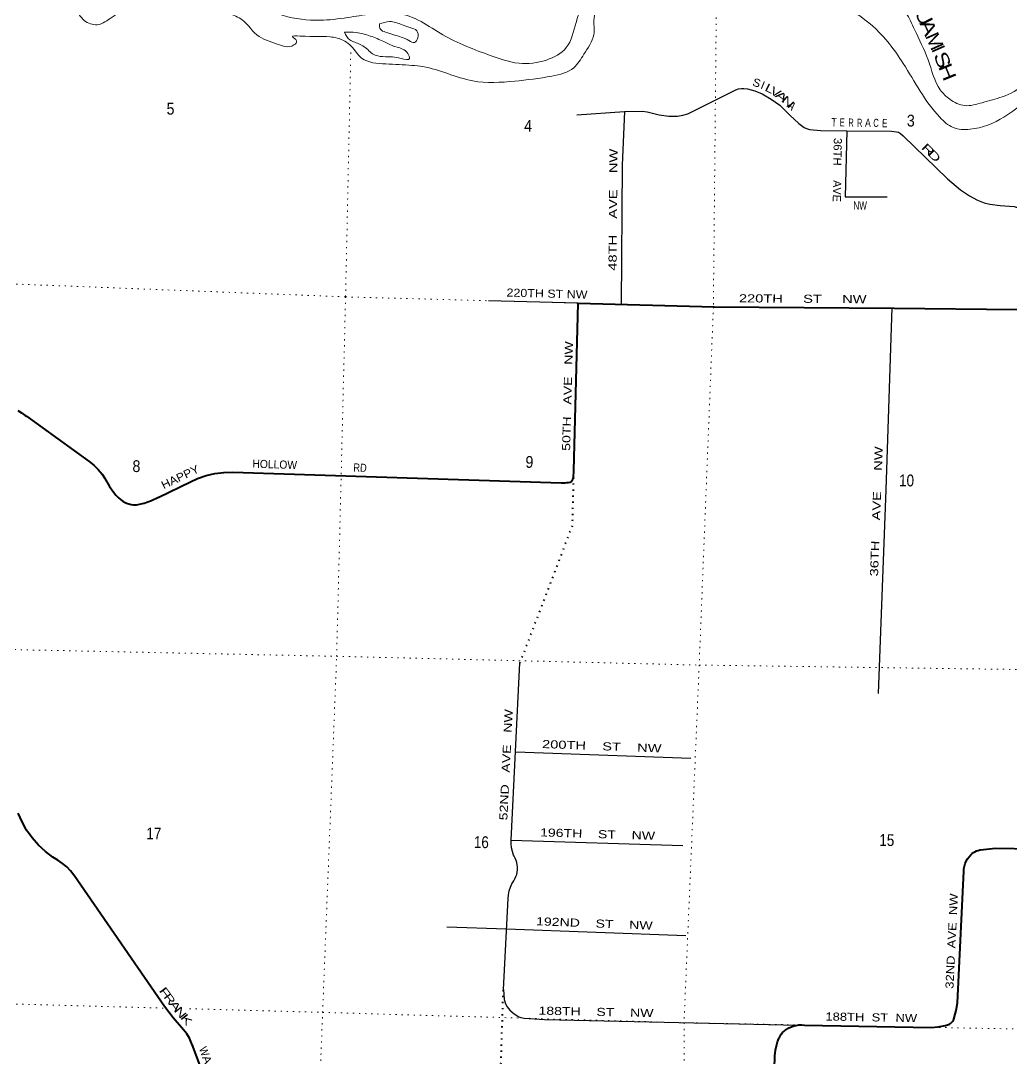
# Model space of a CAD drawing. Header units: feet. Extents: x -493433 to -244333, y 184684 to 373072.
# Drawn here: x -327211 to -312541, y 246588 to 261953 of the extents above; entities that cross this region are included whole.
import ezdxf

# ---------------------------------------------------------------- set-up
doc = ezdxf.new("R2010")
doc.units = ezdxf.units.FT
doc.header["$LTSCALE"] = 60
doc.linetypes.add('DOTTED', pattern=[1.5, 0.3, -1.2])
for name, color, linetype, lineweight in [('26', 7, 'Continuous', 40), ('27', 7, 'Continuous', 13), ('29', 7, 'Continuous', 25), ('30', 7, 'Continuous', 13), ('39', 7, 'Continuous', 13), ('41', 7, 'Continuous', 13), ('53', 7, 'DOTTED', 40), ('7', 7, 'DOTTED', 13)]:
    doc.layers.add(name, color=color, linetype=linetype, lineweight=lineweight)

msp = doc.modelspace()

# ---------------------------------------------------------------- linework, layer by layer
at = {"layer": '26'}
for points in [[(-327256.53, 256180.6), (-327198.87, 256147.92), (-327144.94, 256109.38), (-327128.3, 256097.48), (-326198.18, 255424.7), (-326128.18, 255369.85), (-326064.3, 255307.98), (-326007.24, 255239.77), (-325969.04, 255184.49), (-325895.27, 255054.91), (-325832.43, 254965.24), (-325803.32, 254927.12), (-325770.39, 254892.25), (-325733.99, 254861.01), (-325694.52, 254833.74), (-325674.53, 254822.11), (-325643.42, 254807.7), (-325610.98, 254796.62), (-325577.56, 254788.98), (-325543.52, 254784.89), (-325509.24, 254784.37), (-325496.17, 254785.12), (-325384.2, 254810.38), (-325275.48, 254847.21), (-325171.2, 254895.2), (-325168.27, 254896.74), (-324695.35, 255124.06), (-324591.88, 255171.86), (-324465.31, 255216.05), (-324334.81, 255246.77), (-324201.82, 255263.68), (-324067.79, 255266.59), (-319205.9, 255110.99), (-319148.93, 255112.12), (-319122.55, 255112.62), (-319097.58, 255113.1), (-319072.55, 255121.14), (-319064.96, 255125.48), (-319057.85, 255130.61), (-319051.3, 255136.46), (-319045.41, 255142.96), (-319040.22, 255150.04), (-319035.81, 255157.62), (-319032.21, 255165.62), (-319029.47, 255173.96), (-319027.61, 255182.53), (-319026.68, 255190.87), (-319019.47, 255286.84), (-318952.9, 257770.5), (-316942.64, 257716.26), (-314276.63, 257695.97), (-312451.72, 257675.84)], [(-324160.02, 245419.77), (-324663.04, 246766.55), (-324676.88, 246802.07), (-324681.31, 246813.3), (-324713.9, 246883.18), (-324753.61, 246949.28), (-324800.02, 247010.86), (-324953.54, 247186.59), (-325084.26, 247353.99), (-326421.62, 249295.88), (-326422.61, 249297.31), (-326473.03, 249362.19), (-326529.95, 249421.44), (-326592.75, 249474.41), (-326660.74, 249520.53), (-326733.98, 249566), (-326846.54, 249649.84), (-326949.73, 249744.98), (-327042.41, 249850.39), (-327123.56, 249964.91), (-327192.29, 250087.29), (-327247.86, 250216.17)], [(-316133.62, 243107.75), (-316043.3, 246621.69), (-316032.55, 246708.03), (-316012.83, 246792.78), (-316000.75, 246829.26), (-315992.49, 246854.19), (-315982.93, 246879.26), (-315979.55, 246887.9), (-315964.72, 246916.6), (-315946.96, 246943.59), (-315926.48, 246968.57), (-315903.51, 246991.28), (-315878.28, 247011.46), (-315846.08, 247031.57), (-315808.38, 247050.18), (-315768.95, 247064.74), (-315728.2, 247075.1), (-315686.59, 247081.15), (-315644.58, 247082.82), (-315602.63, 247080.08), (-313726.68, 247044.61), (-313621.79, 247053.21), (-313518.37, 247072.73), (-313516.23, 247073.25), (-313500.1, 247076.1), (-313484.36, 247080.61), (-313469.18, 247086.74), (-313454.72, 247094.43), (-313441.14, 247103.59), (-313428.6, 247114.11), (-313417.22, 247125.89), (-313407.14, 247138.8), (-313398.46, 247152.69), (-313391.28, 247167.4), (-313385.68, 247182.79), (-313384.9, 247185.43), (-313355.2, 247295.71), (-313337.01, 247409.31), (-313244.13, 249356.83), (-313240.68, 249395.54), (-313233.2, 249433.66), (-313221.78, 249470.8), (-313206.54, 249506.54), (-313187.65, 249540.5), (-313165.31, 249572.29), (-313141.09, 249600.2), (-313122.04, 249617.97), (-313101.25, 249633.65), (-313078.92, 249647.08), (-313055.32, 249658.09), (-313030.69, 249666.58), (-313005.32, 249672.45), (-312996.56, 249673.83), (-312772.42, 249698.3), (-311099.39, 249668.88)]]:
    msp.add_lwpolyline(points, dxfattribs=at)
at = {"layer": '29'}
for p, q in [((-318975.43, 260559.51), (-318269.67, 260606.87)), ((-318952.9, 257770.5), (-320285.46, 257806.08)), ((-319880.02, 251127.13), (-317284.44, 251030.58)), ((-319945.98, 249818.65), (-317406.56, 249741.03))]:
    msp.add_line(p, q, dxfattribs=at)
for points in [[(-318269.67, 260606.87), (-318008.01, 260614.09), (-317934.34, 260603.04), (-317757.55, 260560.05), (-317610.21, 260541.63), (-317484.98, 260541.63), (-317403.95, 260555.13), (-317332.74, 260576.02), (-317241.89, 260619), (-316618.19, 260928.54), (-316578.9, 260943.28), (-316534.7, 260948.2), (-316502.77, 260948.2), (-316446.3, 260943.28), (-316338.25, 260913.81), (-316230.22, 260869.58), (-316095.16, 260793.43), (-315969.93, 260702.53), (-315822.6, 260555.13), (-315685.09, 260432.3), (-315608.96, 260374.58), (-315572.13, 260357.39), (-315527.94, 260343.87), (-315360.96, 260329.13), (-314977.42, 260321.91)], [(-318269.67, 260606.87), (-318302.48, 259815.23), (-318320.19, 257750.42)], [(-314977.42, 260321.91), (-314998.77, 259343.71), (-314376.79, 259344.99)], [(-314977.42, 260321.91), (-314312.45, 260315.62), (-314241.23, 260309.49), (-314209.32, 260300.88), (-314179.84, 260282.46), (-314140.56, 260246.84), (-313487.39, 259613.03), (-313290.95, 259450.9), (-313158.34, 259360), (-313040.49, 259293.67), (-312939.8, 259256.82), (-312858.78, 259234.71), (-312706.53, 259215.06), (-312495.36, 259200.32), (-312419.23, 259178.21), (-312367.67, 259151.19), (-312097.53, 258988.37)], [(-314309.66, 257704.1), (-314396.37, 255003.71), (-314509.45, 251990.48)], [(-320062.96, 247604.82), (-319992.82, 248953.81), (-319987.1, 249010.12), (-319975.52, 249065.53), (-319958.21, 249119.42), (-319935.37, 249171.2), (-319910.43, 249215.3), (-319910.2, 249215.65), (-319892.15, 249245.91), (-319877.36, 249277.89), (-319865.99, 249311.23), (-319858.17, 249345.59), (-319853.99, 249380.57), (-319853.49, 249415.8), (-319856.67, 249450.89), (-319863.5, 249485.45), (-319873.9, 249519.11), (-319887.77, 249551.5), (-319904.95, 249582.26), (-319910.91, 249596.51), (-319929.37, 249650.52), (-319942.09, 249706.16), (-319948.93, 249762.83), (-319949.8, 249819.89), (-319818.01, 252441.72)], [(-320898.06, 248533.88), (-320016.02, 248506.19), (-317360.07, 248404.81)], [(-320062.96, 247604.82), (-320051.06, 247456.46), (-320033.87, 247395.04), (-320006.86, 247348.37), (-319965.11, 247299.24), (-319903.72, 247247.65), (-319832.51, 247203.43), (-319803.05, 247191.14), (-319753.33, 247181.75)], [(-319753.33, 247181.75), (-319455.18, 247163.18), (-315691.5, 247079.8)]]:
    msp.add_lwpolyline(points, dxfattribs=at)
at = {"layer": '39'}
for points in [[(-324591.9, 262681.75), (-324388.51, 262525.53), (-324107.13, 262325.86), (-323840.78, 262207.21), (-323582.05, 262120.98), (-323323.38, 262030.72), (-322780.36, 261960.99), (-322370.86, 262000.09), (-322021.6, 262054.12), (-321695.02, 262070.06), (-321323.73, 261964.18), (-321000, 261768), (-320299.1, 261453.74), (-319831.43, 261324.37), (-319425.85, 261371.61), (-319131.25, 261555.67), (-318987.24, 261927.6), (-318778.36, 262478.51), (-318613.63, 262892.6), (-318337.11, 263230.46), (-318048.8, 263545.95), (-317703.89, 263725.32), (-317368.43, 263801.76), (-317064.03, 263815.97), (-316613.32, 263773.71), (-316129.97, 263611.81), (-315749.32, 263453.27), (-315537.24, 263343.41), (-315425.15, 263139.89), (-315418.86, 263008.47), (-315272.06, 262838.84), (-314865.06, 262542.56), (-314391.04, 262285.82), (-314103.84, 262069.91), (-313972.2, 261821.68), (-313772.72, 261374.54), (-313591.32, 260931.68), (-313450.18, 260790.42), (-313229.83, 260696.62), (-312969.36, 260739.69), (-312674.05, 260826.76), (-312353.08, 261024.62), (-312277.24, 261120.62), (-312110.71, 261219.47), (-311887.94, 261305.47), (-311558.34, 261396.13), (-311271.79, 261430.78), (-311035.01, 261510.53), (-310882.57, 261609.56), (-310590.61, 261597.67), (-310189.14, 261489.37), (-309993.48, 261357.5), (-309901.8, 261283.56), (-309776.48, 261314.25), (-309658.67, 261235.93), (-309507.05, 261124.84), (-309257.47, 261107.44), (-309068.13, 261254.49), (-309076.79, 261509.19), (-309210.99, 261866.57), (-309432.68, 262309.95), (-309556.13, 262717.7), (-309479.46, 263324.9), (-309286.55, 263587.07), (-308991.11, 263833.76), (-308662.32, 264013.34), (-308273.89, 264133.54), (-307697.8, 264204.12), (-307550.81, 264163.65), (-307320.85, 264162.31), (-307176.08, 264184.84)], [(-310587.45, 258890.54), (-310576.99, 259017.21), (-310586.98, 259172.92), (-310578.65, 259342.54), (-310541.33, 259420.86), (-310541.17, 259582.5), (-310610.02, 259706.66), (-310766.84, 260029.98), (-310756.03, 260233.92), (-310729.44, 260413.4), (-310616.07, 260603.87), (-310538.66, 260817.05), (-310518.66, 261105.73), (-310687.86, 261257.46), (-310862.32, 261318.34), (-311035.63, 261314.54), (-311193.56, 261255.98), (-311414.56, 261151.78), (-311888.95, 260931.67), (-312300.24, 260759.23), (-312649.88, 260527.39), (-313149.94, 260346.01), (-313403.41, 260373.57), (-313598.83, 260523.62), (-314140.11, 261320.74), (-314347.7, 261614.42), (-314765.42, 262011.87), (-315258.44, 262353.73), (-315719.5, 262824.48), (-315819.18, 262902.57), (-315942.68, 263007.23), (-316182.99, 263264.96), (-316574.85, 263488.3), (-317046.28, 263637.92), (-317445.3, 263628.99), (-317812.17, 263464.06), (-318048.27, 263285.29), (-318191.61, 263113.39), (-318320.55, 262814.01), (-318593.04, 262326.57), (-318720.43, 261992.81), (-318723.74, 261746.35), (-318870.67, 261457.3), (-319020.44, 261257.2), (-319346.45, 261134.16), (-319895.45, 261058.49), (-320515.91, 261062.55), (-321256.46, 261274.29), (-321417.39, 261292.55), (-321803.91, 261313.77), (-322163.36, 261401.31), (-322316.12, 261577.07), (-322524.03, 261696.98), (-322630.57, 261714.54), (-323073.63, 261726.39), (-323186.57, 261717.76), (-323124.94, 261656.34), (-323166.07, 261594.24), (-323411.67, 261607.55), (-323714.06, 261742.84), (-323976.58, 261996.82), (-324076.72, 262040.56), (-324276.47, 262168.44), (-324450.81, 262237.4), (-324584.82, 262309.87), (-324823.24, 262407.95), (-325135.73, 262391.83), (-325488.5, 262226.71), (-325858.12, 262007.25), (-326079.22, 261894.97), (-326271.78, 261958.1), (-326410.31, 262143.78), (-326904.11, 262576.58), (-327291.11, 262862.49), (-327426.48, 262983.48), (-327632.1, 263273.08), (-327950.03, 263451.01), (-328385.94, 263548.49)], [(-321898.7, 261905.02), (-321751.14, 261941.48), (-321562.4, 261894.56), (-321446.09, 261854.65), (-321344.04, 261802.8), (-321331.3, 261701.61), (-321378.6, 261629.48), (-321460.81, 261658.85), (-321685.29, 261744.62), (-321807.65, 261784.61), (-321883.65, 261826.02), (-321898.7, 261905.02)], [(-322418.11, 261782.48), (-322244.91, 261778.2), (-322034.07, 261726.95), (-321833.72, 261643.51), (-321669.5, 261570.65), (-321533.16, 261522.39), (-321463.74, 261440.66), (-321452.31, 261392.02), (-321579.18, 261395.7), (-321810.53, 261420.94), (-321960.06, 261442.66), (-322108.89, 261556.18), (-322182.82, 261601.6), (-322265.39, 261636.11), (-322337.64, 261668.74), (-322418.11, 261782.48)]]:
    msp.add_spline(points, degree=3, dxfattribs=at)
at = {"layer": '53'}
msp.add_line((-320144.94, 245064.8), (-320062.96, 247604.82), dxfattribs=at)
msp.add_lwpolyline([(-319026.68, 255190.87), (-319043.31, 254473.24), (-319818.01, 252441.72)], dxfattribs=at)
at = {"layer": '7'}
for p, q in [((-322400, 257864.23), (-322321.88, 261534.72)), ((-328087.7, 247412.78), (-325061.06, 247330.09)), ((-324710.68, 247320.52), (-322740.05, 247266.68)), ((-322842.54, 244661.13), (-322740.05, 247266.68)), ((-317387.19, 247113.91), (-317366.54, 242913.57))]:
    msp.add_line(p, q, dxfattribs=at)
for points in [[(-316899.36, 263169.72), (-316952.38, 257716.29), (-317162.79, 252410.97), (-317387.19, 247113.91)], [(-333360.14, 258145.38), (-327818.58, 258074.44), (-322400, 257864.23), (-316952.38, 257716.29), (-311710.95, 257666)], [(-322740.05, 247266.68), (-322532.08, 252540.61), (-322400, 257864.23)], [(-327931.84, 252652.67), (-322532.08, 252540.61), (-317162.79, 252410.97), (-311853.17, 252337.56), (-307338.74, 252273.61)], [(-322740.05, 247266.68), (-317387.19, 247113.91), (-312031.6, 247013.64), (-307412.05, 246944.23)]]:
    msp.add_lwpolyline(points, dxfattribs=at)

# ---------------------------------------------------------------- texts
at = {"layer": '27'}
for s, rotation, width, p in [('220TH     ST     NW', 359.564, 1.35, (-316574.27, 257783.46)), ('50TH   AVE   NW', 88.465, 1.3, (-319074.4, 255582.11)), ('HAPPY', 25.672, 1.1, (-325093.73, 255013.18)), ('HOLLOW', 358.167, 0.95, (-323781.01, 255334.44)), ('RD', 358.167, 0.85, (-322286.12, 255278.12)), ('32ND  AVE  NW', 87.27, 1.2, (-313397.28, 247615.07)), ('F', 306.384, 1.65, (-325170.15, 247589.76)), ('R', 306.384, 1.4, (-325101.85, 247495.47)), ('A', 306.384, 1.55, (-325021.19, 247394.36)), ('N', 308.367, 1.45, (-324942.68, 247294.78)), ('K', 308.367, 1.55, (-324853.99, 247187.37)), ('188TH  ST  NW', 358.917, 1.2, (-315294.78, 247147.56)), ('W', 290.916, 0.9, (-324573.93, 246731.41)), ('A', 290.204, 1.15, (-324529.68, 246604.16))]:
    msp.add_text(s, height=120, rotation=rotation, dxfattribs=dict(at, width=width)).set_placement(p)
at = {"layer": '30'}
for s, rotation, width, p in [('S', 342.056, 1.05, (-316382.76, 260994.81)), ('L', 333.26, 1.45, (-316203.86, 260925.46)), ('V', 329.118, 1.4, (-316126.13, 260882.96)), ('A', 323.204, 1.6, (-316047.61, 260835.05)), ('N', 317.726, 1.6, (-315958.04, 260768.19)), ('T', 357.769, 0.85, (-315209, 260392.18)), ('E', 358.923, 0.7, (-315081.9, 260389.25)), ('R', 358.923, 0.65, (-314952.97, 260385.96)), ('R', 358.923, 0.65, (-314824.93, 260382.21)), ('A', 357.923, 0.8, (-314708.09, 260383.79)), ('C', 357.923, 0.7, (-314585.94, 260382.71)), ('E', 357.923, 0.75, (-314456.39, 260376.84)), ('36TH', 268.75, 1.05, (-315168.87, 260219.16)), ('R', 315.963, 1.65, (-313881.83, 260067.04)), ('48TH    AVE    NW', 89.509, 1.35, (-318387.05, 258251.2)), ('D', 314.012, 1.65, (-313789.72, 259978.88)), ('NW', 0.118, 0.75, (-314878.93, 259156.6)), ('220TH ST NW', 358.471, 1.15, (-320017.75, 257868.96)), ('36TH     AVE     NW', 87.851, 1.35, (-314514.53, 253721.77)), ('52ND   AVE   NW', 87.122, 1.3, (-320005.34, 250109.23)), ('200TH    ST    NW', 357.87, 1.35, (-319491.28, 251182.79)), ('196TH    ST    NW', 358.249, 1.3, (-319521.15, 249874.46)), ('192ND    ST    NW', 357.814, 1.3, (-319580.14, 248558.41)), ('188TH    ST    NW', 358.731, 1.3, (-319543.96, 247234.78))]:
    msp.add_text(s, height=120, rotation=rotation, dxfattribs=dict(at, width=width)).set_placement(p)
for s, rotation, p in [('I', 337.056, (-316263.2, 260953.45)), ('A', 316.22, (-315872.46, 260689.58)), ('AVE', 268.75, (-315177.96, 259593.22))]:
    msp.add_text(s, height=120, rotation=rotation, dxfattribs=at).set_placement(p)
at = {"layer": '41'}
for s, rotation, width, p in [('U', 297.541, 1.3, (-313981.27, 262079.38)), ('A', 294.28, 1.3, (-313906.04, 261917.79)), ('M', 294.075, 1.15, (-313818.8, 261727)), ('I', 293.904, 1.05, (-313727.62, 261532.12)), ('S', 292.718, 1.35, (-313697.94, 261446.42)), ('H', 292.283, 1.3, (-313625.91, 261272.34))]:
    msp.add_text(s, height=200, rotation=rotation, dxfattribs=dict(at, width=width)).set_placement(p)
at = {"layer": '7'}
for s, width, p in [('5', 0.9, (-325052.4, 260563.79)), ('4', 0.9, (-319755.68, 260311.06)), ('3', 0.9, (-314088.01, 260387.39)), ('8', 0.9, (-325557.36, 255270.19)), ('9', 0.9, (-319736.8, 255332.11)), ('10', 0.85, (-314202.8, 255059.6)), ('17', 0.85, (-325351.11, 249830.66)), ('16', 0.85, (-320500.91, 249702.33)), ('15', 0.85, (-314495.5, 249733.31))]:
    msp.add_text(s, height=175, rotation=359.252, dxfattribs=dict(at, width=width)).set_placement(p)

doc.saveas('drawing.dxf')
